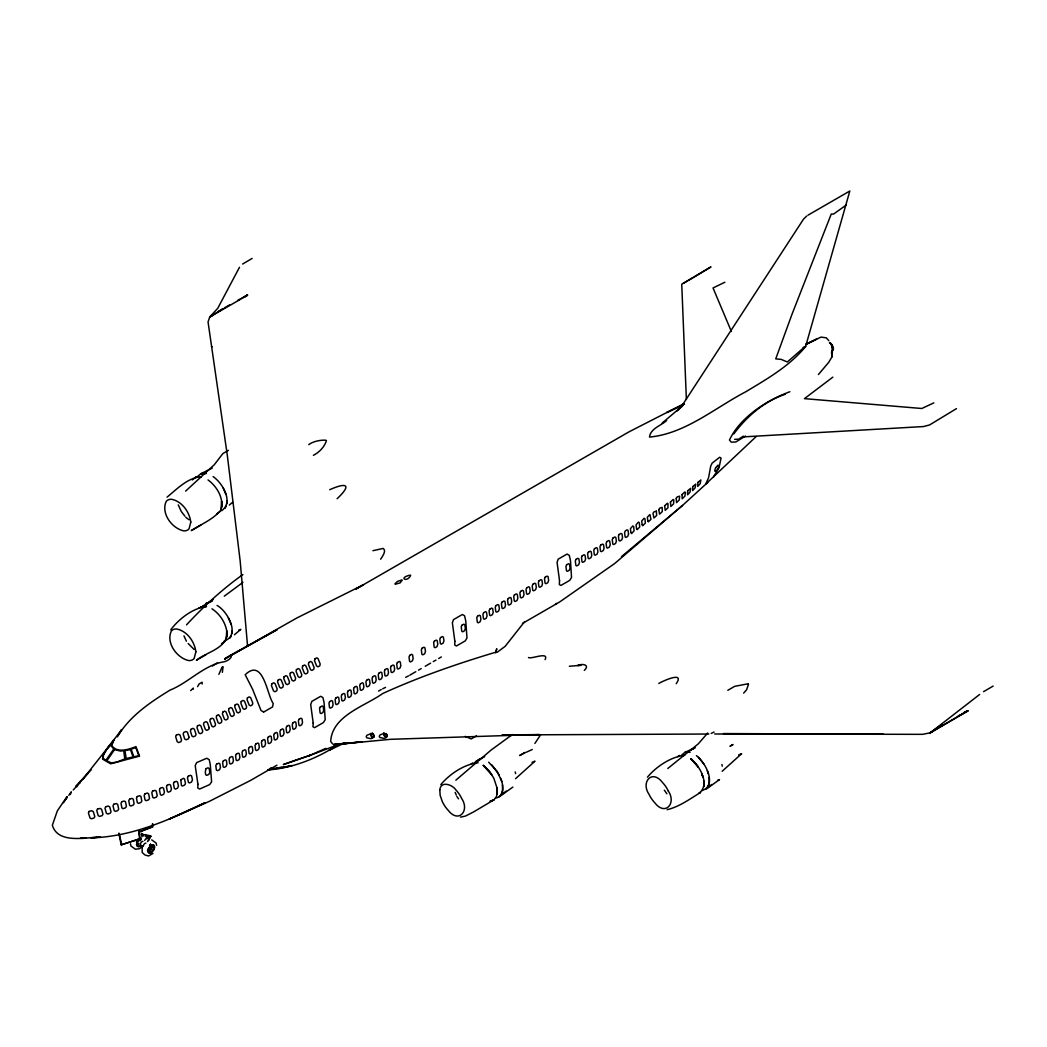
<?xml version="1.0" encoding="UTF-8"?>
<svg xmlns="http://www.w3.org/2000/svg" width="1047" height="1047" viewBox="0 0 1047 1047"><rect width="100%" height="100%" fill="white"/><g stroke="black" fill="none" stroke-linecap="round" stroke-linejoin="round"><path stroke-width="1.5" d="M139.238 831.789L152.352 826.75L152.417 823.832M139.631 831.933L152.744 826.894L152.81 823.963M818.414 374.538L828.635 362.445L832.012 356.805L832.587 347.251L831.383 344.188L829.42 342.631M497.037 787.998L497.142 794.032L497.037 787.985L493.804 778.183L489.355 771.194L483.269 765.357L491.75 774.584L483.269 765.37M497.351 791.152L496.553 796.479L494.014 799.816L473.558 811.948L465.3 816.137L460.471 817.131M690.955 758.787L698.362 767.111L690.941 758.774C699.723 765.959 710.573 784.478 698.977 793.26L700.626 792.409C689.96 798.9 679.385 806.805 667.122 809.671M205.893 654.807L196.404 660.277C206.167 652.176 225.956 648.813 227.068 633.985C226.44 623.842 220.38 614.367 211.991 608.791M703.99 783.693L703.793 786.572L703.676 780.552M221.728 507.167L221.637 501.16L221.087 509.693C224.163 498.359 216.938 486.475 208.026 479.919M226.846 636.877L226.728 630.857L226.178 639.39M832.012 356.805L831.763 352.342L832.692 350.13L831.174 344.306M221.611 510.727C233.965 502.128 222.618 483.112 213.091 476.581M224.28 641C240.823 635.307 227.723 611.278 217.056 605.441M226.793 503.803L227.042 500.95M231.897 633.5L232.133 630.647M222.37 672.331L223.05 666.677A6.74 3.887 -60 0 0 221.99 667.292L218.888 674.333M666.638 420.528C661.063 425.671 650.514 428.472 649.493 437.083C685.17 433.746 714.748 408.003 745.634 391.853C767.006 379.001 789.556 366.123 805.575 346.57L849.824 191.012L807.996 215.159M142.17 847.468L142.17 852.441L144.905 854.941L148.517 855.988L153.019 853.423M150.323 845.426L150.624 844.667L152.129 845.439L151.527 849.104L149.603 851.054L147.679 851.29L147.614 849.942L149.538 850.295L151.435 847.769L151.435 846.015L149.538 845.701M150.441 844.615L150.179 846.225L150.388 844.641M139.984 840.767L139.984 838.464M63.527 802.709L67.361 796.662L66.066 799.293M370.73 733.437L370.834 735.531L372.418 737.35L373.884 737.062L373.779 734.994M383.765 733.136L384.563 736.329L386.932 736.761M148.556 851.42L148.713 849.811L147.928 850.085M495.676 652.857L496.736 648.747L495.99 652.137C457.487 663.667 419.284 676.82 382.718 693.52C364.749 706.345 332.121 715.533 330.669 741.472L332.187 743.37M150.532 836.448L145.913 836.762L146.109 836.016C154.773 835.742 147.653 835.506 144.643 840.361M748.474 684.398L746.59 689.777L743.645 693.101M676.231 683.691C685.262 670.604 661.94 681.427 658.825 683.469M545.081 659.623C549.439 651.103 530.567 659.597 528.486 657.49M147.679 851.29L148.033 850.452M326.455 440.617C324.387 447.056 319.322 452.252 313.406 455.314M148.949 847.73A4.267 2.46 -60 0 0 148.255 851.983L151.174 852.454L154.131 848.633A4.267 2.46 -60 0 0 153.451 845.178L151.174 845.413L148.046 849.313L148.818 853.004L151.278 852.69L154.315 848.62L154.315 845.727L152.496 844.746L148.936 847.73L147.967 850.897L148.203 852.193L149.93 853.187L153.647 850.295L154.629 847.088L153.647 845.047L149.93 846.238M136.45 841.762L136.895 840.767M137.105 840.859L136.712 843.254L138.374 843.542M395.059 583.755L397.454 581.438L401.472 580.051M70.214 794.581L71.34 791.846L68.788 795.314M76.719 786.964L79.808 782.515L79.677 783.405M170.74 629.797C178.906 618.882 192.818 608.111 206.442 606.488L203.34 606.265L198.825 608.045M239.488 267.273L217.75 308.302L209.74 316.992L208.052 321.939L227.33 455.445L240.195 561.231L247.563 646.078M148.53 840.571L150.794 836.291L149.97 835.585M534.873 743.435L540.618 734.811M495.48 798.036C504.903 796.937 503.437 784.596 500.688 778.248M702.118 790.577C717.47 785.106 705.534 762.321 696.386 755.646M117.395 736.852C129.448 716.292 150.101 702.315 170.033 690.117C187.963 682.945 202.725 666.429 221.65 662.214C231.675 661.377 235.758 650.724 224.608 658.982L296.825 617.992L363.414 584.776L355.797 589.108L629.168 431.757L684.162 403.632M147.588 841.539L150.689 836.003M500.885 795.314L502.573 790.865L502.481 784.857M707.523 787.868L709.212 783.418L709.133 777.411M197.595 686.623L199.152 683.927L202.11 682.212L202.163 683.992M224.974 508.332L226.165 506.303M230.065 638.029L231.256 636M200.802 525.11L191.313 530.58C201.351 524.102 213.68 519.273 221.113 509.68M112.539 742.022L113.77 739.941L107.684 747.833L114.28 739.522M118.285 735.073L121.635 729.589L114.345 739.234L111.532 745.084C116.636 753.565 128.624 749.508 135.953 746.629L139.513 756.143L110.655 763.8L102.554 759.127L103.143 755.005L107.16 748.448L111.113 744.312M440.8 784.622C449.739 773.969 464.266 764.166 478.086 762.792M647.439 777.162C656.377 766.509 670.918 756.719 684.725 755.332M733.829 433.903C746.616 416.614 764.454 401.001 785.198 394.313M73.238 789.988L75.711 787.252M66.563 797.251L57.336 810.888L52.35 825.258C58.004 844.327 85.919 837.207 100.447 837.142L90.984 837.757M584.331 670.368C590.416 664.727 582.197 663.248 577.669 665.526L581.02 665.277L569.359 666.258M142.091 833.765L141.515 834.603L141.515 833.294M524.665 621.604L505.204 646.287L497.089 652.36M139.84 839.105L140.35 838.372L139.487 838.228M150.192 849.457L150.768 848.672M150.977 845.544L151.527 844.824M713.557 476.895L719.027 467.695L721.069 458.076L719.669 457.264L712.13 463.14L710.691 466.19L708.61 477.641L705.704 484.133L756.156 436.573M83.027 778.942L107.16 748.448M380.65 559.216C382.181 556.638 386.893 550.735 383.176 548.419L372.915 550.696M190.672 690.614L193.289 688.101L193.329 689.083M475.168 762.425L478.348 759.742L484.682 756.745M475.142 762.438L476.437 760.894M681.793 754.979L685 752.296L695.313 747.741M707.68 733.031L698.284 743.854L667.79 768.498M192.347 479.932L195.841 477.105L201.351 476.791C188.028 477.432 177.008 488.975 167.088 497.142M197.412 476.568L200.893 473.728L212.214 468.101M202.516 606.265L213.117 599.538M185.62 491.108L214.255 464.763L222.867 453.587L228.403 450.328M186.523 624.837C203.655 606.422 222.409 589.134 242.878 574.567M79.664 782.659L88.262 773.144M75.633 786.31L91.416 769.532M82.818 779.308L84.205 777.934M805.64 346.047L787.331 361.974L781.271 359.409L775.735 358.872L792.029 314.192L831.253 214.033L833.53 214.085L846.002 205.212M337.121 498.712C351.203 485.481 348.01 481.594 329.726 489.695M455.864 780.185L491.082 750.058L512.428 734.51M270.152 768.603L271.029 767.765M146.933 838.843L150.074 835.886L150.794 836.291M111.623 743.946L113.377 742.31M219.909 511.695L216.546 514.09M223.443 642.845L221.637 643.787L225 641.392M621.486 556.638L682.513 505.452L707.693 482.445M515.517 778.719L534.991 761.182L532.046 762.36M722.155 771.273L741.629 753.722L738.685 754.913M686.374 399.43L681.741 284.156L710.965 266.893L694.37 276.932M229.306 505.073L232.526 502.364M234.397 634.77L240.836 629.365L238.729 630.124M662.201 423.027L682.605 405.752L677.003 410.882L683.56 403.291L803.559 219.098L806.779 215.983M682.513 505.452L614.628 563.561L559.648 601.973L522.453 623.449M141.358 838.32A4.855 2.801 -60 0 0 140.076 838.752L137.641 841.238L136.647 844.458L136.908 845.767L138.754 846.774L141.332 845.217M151.435 846.015L152.129 845.439M141.751 846.958L139.526 848.724L135.364 849.209L130.914 845.976L130.456 843.738M476.49 735.845L471.215 738.933L465.182 736.381M979.652 694.449L930.22 732.808L922.603 734.34L714.695 733.999M831.331 352.97L832.365 352.172M832.849 377.142L804.436 398.645L921.805 408.5L933.845 402.873M137.55 839.903L138.374 839.288M224.294 596.175L242.93 582.354M137.681 840.1L139.055 839.354M500.44 795.367L506.277 791.087M512.873 787.082L499.406 796.702M707.078 787.92L711.751 784.491M706.058 789.242L719.511 779.622L717.561 780.29M386.958 736.564L385.597 736.826A2.33 1.348 60 0 1 384.013 733.201M217.475 662.738L212.384 666.036M941.842 724.55L930.22 732.808L968.122 710.821L961.735 714.146M743.357 436.141L738.619 439.177L734.641 439.347M956.461 408.631L929.644 424.912L923.572 426.548L743.776 436.861M334.32 747.126C314.283 759.507 291.328 768.276 267.718 769.964M217.881 311.757L223.417 308.485L209.74 316.992L211.049 316.377M745.451 436.076L735.805 441.991L731.264 442.161L729.458 440.054C739.784 417.596 766.901 400.072 789.857 391.748M334.281 747.139L329.02 750.333L344.803 742.886M244.959 296.471L247.511 294.927L241.307 298.369M471.032 764.048L472.943 762.883M677.684 756.588L679.595 755.437M831.58 351.74L833.438 349.057A5.3 3.062 60 0 0 829.708 342.591M689.096 280.059L693.049 277.717M941.214 725.427L930.22 732.808L967.729 710.769L964.287 712.209M683.94 283.056L687.814 280.805M242.616 264.027L252.144 258.426M224.647 307.779L229.542 304.939M308.773 444.635C313.223 441.114 321.638 439.779 325.931 440.237M263.687 712.039L272.547 706.934L273.228 703.44C267.05 695.47 263.478 657.136 245.194 674.726L252.602 689.253L261.017 710.494L263.569 711.973M418.499 670.159L421.182 668.601M425.213 666.272L430.592 663.17M433.288 661.612L435.971 660.068M438.654 658.511L441.35 656.966M276.932 765.2L250.469 780.473L209.204 801.426L169.156 819.107L205.147 802.683C171.656 818.819 136.817 834.498 99.256 837.456L91.272 837.901M983.565 691.661L993.132 686.086M727.809 690.3L734.732 686.322L748.304 683.756M409.757 675.184L415.803 671.703M378.543 691.072L381.265 689.515M730.178 746.131L733.018 744.522L730.23 746.079M519.705 755.528L525.306 752.387L519.822 755.437M244.317 297.047L247.642 295.175L209.74 316.992L212.606 315.435M224.856 658.877L277.128 629.679L229.751 655.723M237.682 300.397L240.326 298.919M958.018 716.135L960.727 714.682M492.339 800.706L490.061 801.164L494.014 799.816L492.312 800.719M221.637 643.787L223.456 642.832M805.902 344.188L821.057 337.095L826.332 337.854L828.831 340.694M382.705 688.795L385.571 687.369M405.673 677.317L408.539 675.878M555.577 603.936L556.729 603.386M724.89 282.232L713.033 287.964L731.382 331.493M711.188 733.437L714.093 732.049M684.201 404.207L666.874 412.492L684.502 404.155M526.405 752.204L532.256 749.508M325.826 748.356L309.022 755.777L340.733 743.658M151.593 846.801L152.339 846.473M208.065 602.889L212.24 601.148M149.538 849.955L147.849 849.68M693.467 748.697L690.784 749.757L693.624 748.657M803.114 347.539L805.575 346.57M140.049 846.238L137.667 846.513L136.699 844.432L137.667 841.251L141.332 838.385M149.538 846.015L150.768 845.871L151.305 846.971M118.795 833.333L121.23 844.824L140.036 838.739L139.042 830.965M121.23 844.824L140.036 838.739M195.815 477.118L201.325 476.804M200.906 606.815L206.416 606.501M339.307 744.077L345.235 742.755M278.149 768.472L292.021 765.619L268.163 769.898M478.348 759.742L480.652 759.297M685 752.296L690.13 752.217M267.836 769.676L281.722 767.202M409.927 575.169C397.716 577.957 407.571 582.93 410.673 575.3M339.516 744.352L362.105 741.721M883.485 734.248L723.451 733.567M360.561 741.878L333.718 744.731L390.623 739.3L511.878 735.36M332.959 744.312L338.705 743.933M80.462 838.084L84.689 838.176M81.535 838.372L86.404 838.137M519.993 735.138L539.493 734.588L502.089 734.955L708.754 734.026M151.435 847.769L152.129 847.756M145.86 835.545L149.97 836.134M395.282 584.187L400.059 582.943L402.218 580.182M144.682 834.681L150.074 835.742M142.117 834.145L143.557 834.472M151.723 839.89L156.173 843.097L156.618 845.335M211.533 346.452L212.214 346.766M141.332 834.354L143.963 836.069M185.803 517.336L189.01 519.77M194.114 649.467L188.198 643.539M372.195 733.175L373.098 733.895L372.326 733.24M488.687 762.216L497.194 771.403L501.762 781.546M698.48 757.413L703.806 763.97M491.828 764.873L499.236 775.068M184.9 516.171L181.301 511.512L178.265 504.85M141.515 835.846L142.117 836.684M664.335 790.184L666.874 793.783M456.845 796.453L458.534 798.848M386.212 733.633L387.128 735.832M386.147 733.594L386.827 734.693M223.26 488.124L225.943 494.511M228.364 617.822L231.034 624.208M183.971 635.882L186.392 641.209M455.157 792.383L456.283 795.092M668.352 791.113C676.637 803.311 665.172 816.398 654.794 802.787A17.707 8.952 58.3 0 1 648.931 794.176C640.712 781.952 652.072 768.891 662.502 782.489A17.707 8.952 58.3 0 1 668.366 791.113M707.301 770.801L708.4 774.099M119.201 833.347L121.635 844.837M721.867 764.467L722.286 766.155M515.216 771.927L515.634 773.615M373.805 734.929L373.91 736.879L372.549 737.127A2.33 1.348 60 0 1 370.965 733.502M150.375 845.832L150.506 846.513A2.526 1.466 -60 0 0 150.258 845.583M140.154 840.532L139.631 839.445A2.526 1.466 -60 0 1 140.102 840.034M138.636 830.952L139.631 838.726M149.538 850.295L149.603 851.054M138.374 843.869L138.44 844.641M138.832 843.293A2.526 1.466 -60 0 1 136.647 843.097M136.647 842.024A2.526 1.466 -60 0 1 136.817 841.435M137.471 840.296A2.526 1.466 -60 0 1 139.264 839.262M143.243 846.447A2.526 1.466 -60 0 1 145.926 843.11M148.713 849.575A2.526 1.466 -60 0 1 148.255 849.771M142.052 845.727A2.526 1.466 -60 0 1 140.324 844.118A2.526 1.466 -60 0 1 142.942 841.356M454.843 641.183L454.764 645.057L456.4 645.999L465.261 640.882L466.975 638.003L465.758 620.936L464.58 615.793L462.342 614.497L453.482 619.615L452.369 622.847L454.843 641.183M190.79 522.139L189.049 528.8A17.707 9.803 54.1 0 1 183.474 530.842C171.721 528.185 160.701 513.095 166.237 501.369A17.707 9.803 54.1 0 1 171.813 499.327C182.178 501.539 189.481 511.996 190.79 522.139M195.881 651.836L194.14 658.498A17.707 9.803 54.1 0 1 188.578 660.539C176.825 657.882 165.792 642.793 171.328 631.066A17.707 9.803 54.1 0 1 176.904 629.025C187.282 631.236 194.585 641.693 195.881 651.836M439.805 789.883L440.159 795.38L442.318 801.622A17.707 8.952 58.3 0 0 448.142 810.26C458.56 823.832 469.985 810.771 461.701 798.56A17.707 8.952 58.3 0 0 455.877 789.922C452.343 784.53 440.735 780.552 439.805 789.883M197.922 784.164L197.778 787.972L199.597 789.045L209.622 784.609L211.599 781.86L210.29 764.729L209.217 759.677L206.756 758.25L196.6 762.622L195.213 765.684L197.922 784.164M313.184 722.967L312.974 726.762L314.558 727.678L323.405 722.561L325.198 719.708L324.099 702.72L322.921 697.577L320.683 696.281L311.823 701.398L310.71 704.631L313.184 722.967M559.543 580.732L559.334 584.527L560.917 585.443L569.777 580.326L571.531 577.46L570.458 560.485L569.28 555.342L567.042 554.046L558.182 559.163L557.069 562.396L559.543 580.732M103.535 754.678L103.143 758.172L105.865 760.331L113.73 749.142L111.231 745.765L111.728 743.828L107.134 748.762L103.535 754.678M656.364 511.158L656.652 515.438L653.943 518.029L652.975 513.344L653.917 511.918L656.364 511.158M658.785 509.588L659.597 514.182L662.293 511.59L662.175 507.402L659.728 508.161L658.785 509.588M664.609 505.845L665.238 510.321L667.947 507.743L667.999 503.659L667.319 503.267L664.609 505.845M670.42 502.089L670.878 506.473L673.587 503.882L673.823 499.903L673.142 499.511L670.42 502.089M676.244 498.333L676.532 502.625L679.228 500.034L679.634 496.147L677.187 496.906L676.244 498.333M682.055 494.59L682.173 498.765L684.882 496.186L685.458 492.391L684.777 492.011L682.055 494.59M687.696 490.729L687.591 494.786L690.038 492.051L690.667 488.295L687.696 490.729M692.8 486.554L692.656 490.598L695.103 487.863L695.771 484.12L692.8 486.554M697.891 482.392L697.721 486.41L700.168 483.675L700.862 479.958L697.891 482.392M715.598 467.891C712.156 475.94 720.755 467.813 717.993 465.117L715.598 467.891M137.55 844.131L136.542 844.824L137.55 844.131M373.91 736.486L372.549 738.292L370.638 738.632L366.777 737.769L366.162 736.63L366.987 735.243L370.834 733.698L372.614 734.065L373.91 736.486M386.958 736.185L385.597 737.991L383.686 738.331L379.812 737.468L379.197 736.329L380.035 734.929L383.883 733.397L385.662 733.764L386.958 736.185M314.859 658.929L314.532 660.722L316.652 666.062L318 666.834L319.832 665.735L320.16 663.942L318.039 658.602L316.691 657.83L314.859 658.929M216.598 715.716L216.245 717.496L218.156 722.718L219.49 723.49L221.414 722.43L221.833 720.689L220.629 717.391L218.483 714.643L216.598 715.716M222.762 712.169L222.409 713.949L224.464 719.25L225.799 720.022L227.723 718.962L228.115 717.208L226.008 711.868L224.634 711.083L222.762 712.169M228.927 708.61L228.573 710.389L230.693 715.729L232.054 716.514L233.926 715.428L234.279 713.648L232.159 708.309L230.798 707.523L228.927 708.61M235.078 705.05L234.737 706.83L236.844 712.169L238.206 712.955L240.09 711.881L240.444 710.102L238.323 704.762L236.962 703.977L235.078 705.05M241.242 701.503L240.889 703.283L243.009 708.61L244.37 709.408L246.254 708.322L246.595 706.542L244.488 701.202L243.113 700.417L241.242 701.503M247.393 697.943L247.053 699.723L249.16 705.063L250.534 705.848L252.406 704.762L252.759 702.982L250.639 697.642L249.278 696.857L247.393 697.943M271.801 683.861L271.448 685.628L273.568 690.968L274.929 691.766L276.814 690.68L277.154 688.9L275.047 683.56L273.673 682.775L271.801 683.861M277.952 680.301L277.612 682.081L279.719 687.421L281.093 688.206L282.965 687.12L283.318 685.34L281.198 680L279.837 679.215L277.952 680.301M284.117 676.742L283.763 678.521L285.883 683.861L287.244 684.646L289.129 683.56L289.469 681.78L287.362 676.454L286.001 675.655L284.117 676.742M290.281 673.182L289.927 674.962L292.048 680.301L293.409 681.087L295.28 680.013L295.634 678.234L293.513 672.894L292.152 672.109L290.281 673.182M296.432 669.635L296.092 671.415L298.199 676.742L299.573 677.54L301.444 676.454L301.798 674.674L299.678 669.334L298.316 668.549L296.432 669.635M302.596 666.075L302.243 667.855L304.363 673.195L305.724 673.98L307.609 672.894L307.949 671.114L305.842 665.774L304.468 664.989L302.596 666.075M308.747 662.515L308.407 664.295L310.514 669.635L311.888 670.42L313.76 669.347L314.113 667.567L311.993 662.228L310.632 661.442L308.747 662.515M628.566 534.049L627.781 536.313L626.001 537.451L625.124 536.941L624.588 532.517L625.281 530.947L627.101 529.821L628.03 530.358L628.566 534.049M630.922 532.452L631.616 533.59L634.063 530.855L633.684 526.51L632.741 525.96L630.386 528.761L630.922 532.452M636.563 528.591L637.139 529.664L639.717 526.994L639.324 522.662L638.382 522.113L636.039 524.9L636.563 528.591M642.217 524.743L642.636 525.725L645.358 523.147L644.978 518.802L644.049 518.278L641.68 521.053L642.217 524.743M647.857 520.896L648.302 521.877L650.998 519.299L649.873 514.522L647.321 517.205L647.857 520.896M210.355 719.224L209.937 720.964L211.847 726.186L213.182 726.958L215.106 725.898L215.525 724.158L213.614 718.936L212.279 718.163L210.355 719.224M209.217 727.626L208.772 729.353L206.782 730.374L205.421 729.589L203.511 724.367L203.956 722.639L205.945 721.619L207.306 722.404L209.217 727.626M190.96 729.366L190.41 731.028L191.928 736.028L193.289 736.8L195.436 735.884L196.051 734.261L194.297 729.131L192.936 728.332L190.96 729.366M197.451 726.003L197.006 727.73L198.917 732.952L200.291 733.738L202.267 732.717L202.712 730.989L200.802 725.767L199.44 724.982L197.451 726.003M188.984 737.284L188.368 738.907L186.091 739.771L184.691 738.946L183.16 733.947L183.84 732.363L186.117 731.513L187.465 732.285L188.984 737.284M150.546 844.248L150.637 845.557L150.546 844.248M176.354 735.151L175.674 736.748L177.231 741.76L178.631 742.572L180.895 741.708L181.576 740.111L180.045 735.112L178.631 734.3L176.354 735.151M268.294 737.049L267.6 738.619L268.163 743.069L269.079 743.592L270.951 742.506L271.723 740.242L271.186 736.551L270.178 735.962L268.294 737.049M274.458 733.489L273.751 735.073L274.327 739.509L275.23 740.033L277.115 738.946L277.874 736.682L277.35 732.992L276.329 732.403L274.458 733.489M280.622 729.942L279.915 731.513L280.478 735.949L281.394 736.486L283.266 735.4L284.038 733.122L283.501 729.432L282.494 728.856L280.622 729.942M286.773 726.382L286.08 727.953L286.642 732.403L287.545 732.926L289.43 731.84L290.202 729.576L289.666 725.885L288.658 725.296L286.773 726.382M292.938 722.823L292.231 724.393L292.807 728.843L293.71 729.366L295.594 728.28L296.353 726.016L295.83 722.325L294.809 721.736L292.938 722.823M299.089 719.263L298.395 720.846L298.958 725.283L299.874 725.82L301.745 724.733L302.518 722.456L301.981 718.766L300.973 718.19L299.089 719.263M320.277 707.039L319.571 708.61L320.146 713.059L321.049 713.583L322.921 712.497L323.693 710.232L323.17 706.542L322.149 705.953L320.277 707.039M329.648 701.621L328.954 703.204L329.517 707.641L330.433 708.165L332.305 707.091L333.077 704.814L332.54 701.124L331.533 700.535L329.648 701.621M335.812 698.074L335.105 699.645L335.681 704.094L336.584 704.618L338.469 703.532L339.228 701.254L338.705 697.564L337.684 696.988L335.812 698.074M341.976 694.514L341.27 696.085L341.832 700.535L342.749 701.058L344.62 699.972L345.392 697.708L344.856 694.017L343.848 693.428L341.976 694.514M348.127 690.955L347.434 692.538L347.997 696.975L348.913 697.498L350.784 696.412L351.556 694.148L351.02 690.457L350.012 689.868L348.127 690.955M354.292 687.395L353.585 688.978L354.161 693.415L355.064 693.952L356.948 692.865L357.708 690.588L357.184 686.897L356.163 686.322L354.292 687.395M360.443 683.848L359.749 685.419L360.312 689.868L361.228 690.392L363.1 689.306L363.872 687.041L363.335 683.351L362.327 682.762L360.443 683.848M366.607 680.288L365.9 681.859L366.476 686.308L367.379 686.832L369.264 685.746L370.023 683.482L369.499 679.791L368.479 679.202L366.607 680.288M372.771 676.728L372.065 678.312L372.627 682.749L373.543 683.272L375.415 682.199L376.187 679.922L375.651 676.231L374.643 675.655L372.771 676.728M378.922 673.182L378.229 674.752L378.792 679.202L379.708 679.725L381.579 678.639L382.351 676.362L381.815 672.684L380.807 672.095L378.922 673.182M385.087 669.622L384.38 671.192L384.956 675.642L385.859 676.166L387.743 675.079L388.502 672.815L387.979 669.125L386.958 668.536L385.087 669.622M391.238 666.062L390.544 667.646L391.107 672.082L392.023 672.606L393.894 671.533L394.667 669.255L394.13 665.565L393.122 664.976L391.238 666.062M397.402 662.515L396.695 664.086L397.271 668.536L398.174 669.059L400.059 667.973L400.818 665.696L400.294 662.005L399.287 661.429L397.402 662.515M409.717 655.396L409.024 656.979L409.586 661.416L410.503 661.94L412.374 660.853L413.146 658.589L412.61 654.899L411.602 654.31L409.717 655.396M422.033 648.289L421.339 649.86L421.902 654.31L422.818 654.833L424.689 653.747L425.462 651.483L424.925 647.792L423.917 647.203L422.033 648.289M434.361 641.17L433.654 642.753L434.217 647.19L435.133 647.713L437.005 646.64L437.777 644.363L437.24 640.672L436.233 640.097L434.361 641.17M440.512 637.623L439.819 639.193L440.381 643.643L441.297 644.167L443.169 643.08L443.941 640.803L443.405 637.126L442.397 636.537L440.512 637.623M461.936 625.255L461.23 626.826L461.792 631.276L462.709 631.799L464.58 630.713L465.352 628.449L464.816 624.758L463.808 624.169L461.936 625.255M477.471 616.277L476.765 617.861L477.34 622.298L478.243 622.834L480.128 621.748L480.887 619.471L480.364 615.78L479.343 615.204L477.471 616.277M483.622 612.731L482.929 614.301L483.492 618.751L484.408 619.274L486.279 618.188L487.051 615.924L486.515 612.233L485.507 611.644L483.622 612.731M489.787 609.171L489.08 610.741L489.656 615.191L490.559 615.715L492.443 614.628L493.202 612.364L492.679 608.673L491.671 608.085L489.787 609.171M495.951 605.611L495.244 607.195L495.807 611.631L496.723 612.155L498.594 611.082L499.367 608.804L498.843 605.114L497.822 604.538L495.951 605.611M502.102 602.064L501.408 603.635L501.971 608.085L502.887 608.608L504.759 607.522L505.531 605.245L504.994 601.567L503.987 600.978L502.102 602.064M508.266 598.504L507.559 600.075L508.135 604.525L509.038 605.048L510.923 603.962L511.682 601.698L511.158 598.007L510.138 597.418L508.266 598.504M514.417 594.945L513.724 596.528L514.286 600.965L515.203 601.488L517.074 600.415L517.846 598.138L517.31 594.447L516.302 593.858L514.417 594.945M520.581 591.398L519.875 592.968L520.451 597.418L521.354 597.942L523.238 596.855L523.997 594.578L523.474 590.888L522.466 590.312L520.581 591.398M526.746 587.838L526.039 589.409L526.602 593.858L527.518 594.382L529.389 593.296L530.162 591.032L529.638 587.341L528.617 586.752L526.746 587.838M532.897 584.278L532.203 585.862L532.766 590.299L533.682 590.822L535.554 589.736L536.326 587.472L535.789 583.781L534.781 583.192L532.897 584.278M539.061 580.719L538.354 582.302L538.93 586.739L539.833 587.275L541.718 586.189L542.477 583.912L541.953 580.221L540.933 579.645L539.061 580.719M545.212 577.172L544.519 578.742L545.081 583.192L545.997 583.716L547.869 582.629L548.641 580.365L548.105 576.675L547.097 576.086L545.212 577.172M566.636 564.804L565.93 566.375L566.506 570.824L567.409 571.348L569.293 570.262L570.052 567.998L569.529 564.307L568.508 563.718L566.636 564.804M576.007 559.386L575.313 560.97L575.863 565.393L576.766 565.917L578.638 564.83L579.436 562.579L578.899 558.889L577.892 558.3L576.007 559.386M582.171 555.839L581.465 557.41L582.014 561.833L582.891 562.344L584.763 561.257L585.587 559.019L585.064 555.329L584.056 554.753L582.171 555.839M588.335 552.279L587.629 553.85L588.165 558.287L589.042 558.784L590.914 557.698L591.751 555.473L591.228 551.782L590.207 551.193L588.335 552.279M594.487 548.72L593.793 550.303L594.33 554.727L595.206 555.224L597.078 554.151L597.916 551.913L597.379 548.222L596.371 547.633L594.487 548.72M600.651 545.16L599.944 546.743L600.494 551.167L601.358 551.677L603.242 550.591L604.067 548.353L603.543 544.662L602.522 544.087L600.651 545.16M606.815 541.613L606.108 543.184L606.645 547.62L607.522 548.118L609.393 547.031L610.231 544.806L609.694 541.116L608.687 540.527L606.815 541.613M612.966 538.053L612.259 539.624L612.809 544.06L613.673 544.558L615.557 543.472L616.382 541.247L615.858 537.556L614.851 536.967L612.966 538.053M619.13 534.494L618.424 536.077L618.96 540.501L619.837 541.011L621.709 539.925L622.546 537.687L622.023 533.996L621.002 533.42L619.13 534.494M160.126 788.391L159.432 789.962L160.427 794.66L161.5 795.275L163.633 794.333L164.444 792.095L163.515 788.169L162.272 787.449L160.126 788.391M167.127 785.315L166.434 786.886L167.402 791.571L168.475 792.186L170.596 791.244L171.446 789.019L170.517 785.093L169.261 784.386L167.127 785.315M174.129 782.24L173.436 783.823L174.404 788.496L175.438 789.098L177.558 788.155L178.448 785.957L177.519 782.03L176.262 781.311L174.129 782.24M180.817 779.884L181.406 785.433L182.427 786.022L184.56 785.08L185.489 783.64L184.521 778.955L183.382 778.301L180.817 779.884M262.143 740.609L261.436 742.179L262.012 746.629L262.915 747.152L264.786 746.066L265.558 743.802L265.035 740.111L264.014 739.522L262.143 740.609M89.152 811.412L88.406 812.956L90.055 818.034L91.377 818.793L93.877 818.06L94.832 816.634L93.288 811.634L91.691 810.705L89.152 811.412M97.476 809.109L96.756 810.666L98.235 815.639L99.544 816.398L102.043 815.665L102.999 814.239L101.572 809.305L100.015 808.402L97.476 809.109M113.743 804.279L113.011 805.837L114.202 810.64L115.484 811.386L117.801 810.548L118.691 809.082L117.67 804.371L116.191 803.52L113.743 804.279M121.74 801.78L121.007 803.337L121.897 807.97L123.075 808.65L125.431 807.839L126.399 806.412L125.522 801.793L124.174 801.02L121.74 801.78M223.364 760.894L222.618 762.438L223.181 766.888L224.137 767.438L226.113 766.404L226.924 764.179L226.401 760.475L225.341 759.86L223.364 760.894M229.843 757.518L229.097 759.062L229.659 763.512L230.615 764.061L232.591 763.027L233.402 760.816L232.879 757.099L231.819 756.484L229.843 757.518M236.321 754.141L235.575 755.698L236.138 760.135L237.093 760.685L239.069 759.664L239.881 757.439L239.344 753.722L238.297 753.12L236.321 754.141M242.799 750.764L242.053 752.322L242.616 756.759L243.571 757.308L245.535 756.287L246.359 754.062L245.823 750.346L244.776 749.744L242.799 750.764M249.278 747.401L248.519 748.945L249.094 753.395L250.05 753.945L252.026 752.911L252.837 750.699L252.301 746.982L251.241 746.367L249.278 747.401M255.743 744.024L254.997 745.569L255.573 750.018L256.528 750.568L258.491 749.547L259.316 747.322L258.779 743.606L257.719 743.004L255.743 744.024M105.734 806.766L104.975 808.297L106.401 813.244L107.776 814.029L110.21 813.27L111.047 811.778L109.686 806.871L108.194 806.02L105.734 806.766M144.957 793.848L144.159 795.367L145.036 799.987L146.214 800.667L148.556 799.856L149.525 798.442L148.622 793.796L147.287 793.024L144.957 793.848M152.6 791.139L151.802 792.671L152.744 797.33L153.922 798.01L156.265 797.199L157.233 795.772L156.265 791.1L154.93 790.328L152.6 791.139M205.853 768.72L205.291 772.28L205.749 774.754L206.769 775.343L208.903 774.414L209.793 772.228L209.151 768.459L208.013 767.804L205.853 768.72M216.624 764.114L215.8 765.606L216.402 770.082L217.436 770.671L219.569 769.741L220.446 767.556L219.922 763.839L218.784 763.184L216.624 764.114M129.579 799.188L128.742 800.68L129.619 805.313L130.783 805.994L133.139 805.182L134.108 803.756L133.231 799.136L131.922 798.377L129.579 799.188M137.288 796.531L136.45 798.023L137.327 802.643L138.505 803.324L140.848 802.512L141.816 801.099L140.939 796.479L139.631 795.72L137.288 796.531M188.316 776.207L187.465 777.816L188.408 782.358L189.428 782.947L191.562 782.017L192.452 779.819L191.601 775.932L190.489 775.29L188.316 776.207M114.542 749.613L106.807 760.868L111.296 762.87L116.557 762.19L124.776 758.944L123.742 750.764L120.379 751.052L114.542 749.613M140.939 839.013L140.416 840.388L140.939 839.013M816.451 339.202L806.295 344.267L816.451 339.202M135.77 747.466L131.163 749.272L133.82 756.759L138.871 755.698L135.77 747.466M296.301 760.004L283.371 764.546L311.325 754.9L296.301 760.004M133.074 756.942L126.203 758.525L124.946 750.647L130.482 749.587L133.074 756.942M203.327 473.192L200.893 473.728L206.377 473.453L203.327 473.192M208.418 602.889L205.984 603.425L208.418 602.915M702.982 777.254L701.856 773.942L702.956 777.267"/></g></svg>
